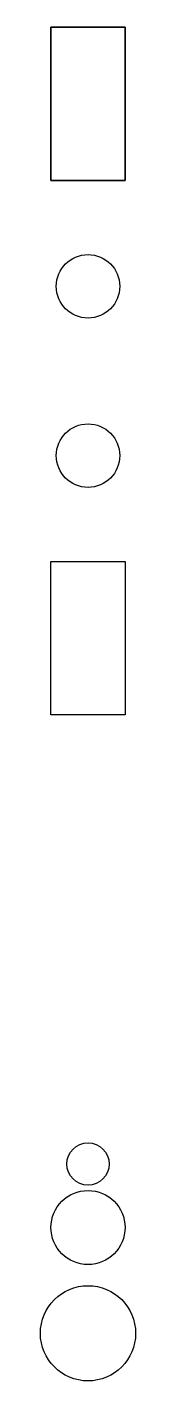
# Model space of a CAD drawing. Header units: millimetres. Extents: x 382 to 391, y 158 to 286.
import ezdxf

# ---------------------------------------------------------------- set-up
doc = ezdxf.new("R2010")
doc.units = ezdxf.units.MM
doc.layers.get('0').update_dxf_attribs({"linetype": 'CONTINUOUS'})

msp = doc.modelspace()

# ---------------------------------------------------------------- linework, layer by layer
for points in [[(382.78, 285.83), (389.78, 285.83), (389.78, 271.33), (382.78, 271.33)], [(389.78, 285.83), (382.78, 285.83), (382.78, 271.33), (389.78, 271.33)], [(382.78, 235.33), (389.78, 235.33), (389.78, 220.83), (382.78, 220.83)], [(382.78, 235.33), (389.78, 235.33), (389.78, 220.83), (382.78, 220.83)]]:
    msp.add_lwpolyline(points, close=True)
for centre, radius in [((386.28, 261.33), 3), ((386.28, 245.33), 3), ((386.28, 178.37), 2), ((386.28, 172.37), 3.5), ((386.28, 162.37), 4.5)]:
    msp.add_circle(centre, radius)

doc.saveas('drawing.dxf')
